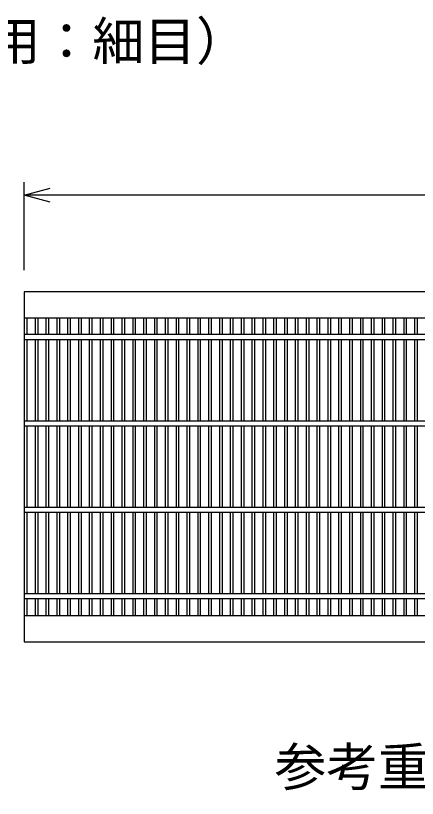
# Model space of a CAD drawing. Units: millimetres, scale not verified. Extents: x -25200 to 25200, y -8910 to 8910.
# Drawn here: x -11087 to -10621, y -5511 to -4605 of the extents above; entities that cross this region are included whole.
import ezdxf
from ezdxf.enums import TextEntityAlignment as Align

# ---------------------------------------------------------------- set-up
doc = ezdxf.new("R2010")
doc.units = ezdxf.units.MM
doc.header["$LTSCALE"] = 30
doc.layers.add('0-0_DIM', color=7, linetype='Continuous', lineweight=25)
doc.layers.add('0-2_HATCH', color=6, linetype='Continuous', lineweight=25)
doc.styles.add('ＭＳ ゴシック', font='')
doc.styles.get('ＭＳ ゴシック').set_extended_font_data('MS Gothic')

msp = doc.modelspace()

# ---------------------------------------------------------------- linework, layer by layer
at = {"layer": '0-0_DIM'}
for p, q in [((-11076.52, -4899.7), (-11076.52, -4798.11)), ((-10081.52, -4813.11), (-11076.52, -4813.11))]:
    msp.add_line(p, q, dxfattribs=at)
msp.add_lwpolyline([(-11046.52, -4821.15), (-11076.52, -4813.11), (-11046.52, -4805.07)], dxfattribs=at)
at = {"layer": '0-2_HATCH'}
for p, q in [((-11076.52, -4954.92), (-10081.52, -4954.92)), ((-11073.52, -4954.92), (-11073.52, -4974.42)), ((-11063.96, -4954.92), (-11063.96, -4974.42)), ((-11060.96, -4954.92), (-11060.96, -4974.42)), ((-11051.41, -4954.92), (-11051.41, -4974.42)), ((-11048.41, -4954.92), (-11048.41, -4974.42)), ((-11038.85, -4954.92), (-11038.85, -4974.42)), ((-11035.85, -4954.92), (-11035.85, -4974.42)), ((-11026.29, -4954.92), (-11026.29, -4974.42)), ((-11023.29, -4954.92), (-11023.29, -4974.42)), ((-11013.73, -4954.92), (-11013.73, -4974.42)), ((-11010.73, -4954.92), (-11010.73, -4974.42)), ((-11001.18, -4954.92), (-11001.18, -4974.42)), ((-10998.18, -4954.92), (-10998.18, -4974.42)), ((-10988.62, -4954.92), (-10988.62, -4974.42)), ((-10985.62, -4954.92), (-10985.62, -4974.42)), ((-10976.06, -4954.92), (-10976.06, -4974.42)), ((-10973.06, -4954.92), (-10973.06, -4974.42)), ((-10963.51, -4954.92), (-10963.51, -4974.42)), ((-10960.51, -4954.92), (-10960.51, -4974.42)), ((-10950.95, -4954.92), (-10950.95, -4974.42)), ((-10947.95, -4954.92), (-10947.95, -4974.42)), ((-10938.39, -4954.92), (-10938.39, -4974.42)), ((-10935.39, -4954.92), (-10935.39, -4974.42)), ((-10925.84, -4954.92), (-10925.84, -4974.42)), ((-10922.84, -4954.92), (-10922.84, -4974.42)), ((-10913.28, -4954.92), (-10913.28, -4974.42)), ((-10910.28, -4954.92), (-10910.28, -4974.42)), ((-10900.72, -4954.92), (-10900.72, -4974.42)), ((-10897.72, -4954.92), (-10897.72, -4974.42)), ((-10888.17, -4954.92), (-10888.17, -4974.42)), ((-10885.17, -4954.92), (-10885.17, -4974.42)), ((-10875.61, -4954.92), (-10875.61, -4974.42)), ((-10872.61, -4954.92), (-10872.61, -4974.42)), ((-10863.05, -4954.92), (-10863.05, -4974.42)), ((-10860.05, -4954.92), (-10860.05, -4974.42)), ((-10850.49, -4954.92), (-10850.49, -4974.42)), ((-10847.49, -4954.92), (-10847.49, -4974.42)), ((-10837.94, -4954.92), (-10837.94, -4974.42)), ((-10834.94, -4954.92), (-10834.94, -4974.42)), ((-10825.38, -4954.92), (-10825.38, -4974.42)), ((-10822.38, -4954.92), (-10822.38, -4974.42)), ((-10812.82, -4954.92), (-10812.82, -4974.42)), ((-10809.82, -4954.92), (-10809.82, -4974.42)), ((-10800.27, -4954.92), (-10800.27, -4974.42)), ((-10797.27, -4954.92), (-10797.27, -4974.42)), ((-10787.71, -4954.92), (-10787.71, -4974.42)), ((-10784.71, -4954.92), (-10784.71, -4974.42)), ((-10775.15, -4954.92), (-10775.15, -4974.42)), ((-10772.15, -4954.92), (-10772.15, -4974.42)), ((-10762.6, -4954.92), (-10762.6, -4974.42)), ((-10759.6, -4954.92), (-10759.6, -4974.42)), ((-10750.04, -4954.92), (-10750.04, -4974.42)), ((-10747.04, -4954.92), (-10747.04, -4974.42)), ((-10737.48, -4954.92), (-10737.48, -4974.42)), ((-10734.48, -4954.92), (-10734.48, -4974.42)), ((-10724.92, -4954.92), (-10724.92, -4974.42)), ((-10721.92, -4954.92), (-10721.92, -4974.42)), ((-10712.37, -4954.92), (-10712.37, -4974.42)), ((-10709.37, -4954.92), (-10709.37, -4974.42)), ((-10699.81, -4954.92), (-10699.81, -4974.42)), ((-10696.81, -4954.92), (-10696.81, -4974.42)), ((-10687.25, -4954.92), (-10687.25, -4974.42)), ((-10684.25, -4954.92), (-10684.25, -4974.42)), ((-10674.7, -4954.92), (-10674.7, -4974.42)), ((-10671.7, -4954.92), (-10671.7, -4974.42)), ((-10662.14, -4954.92), (-10662.14, -4974.42)), ((-10659.14, -4954.92), (-10659.14, -4974.42)), ((-10649.58, -4954.92), (-10649.58, -4974.42)), ((-10646.58, -4954.92), (-10646.58, -4974.42)), ((-10637.03, -4954.92), (-10637.03, -4974.42)), ((-10634.03, -4954.92), (-10634.03, -4974.42)), ((-10624.47, -4954.92), (-10624.47, -4974.42)), ((-10621.47, -4954.92), (-10621.47, -4974.42)), ((-10081.52, -4974.42), (-11076.52, -4974.42)), ((-10081.52, -4980.42), (-11076.52, -4980.42)), ((-11073.52, -4980.42), (-11073.52, -5074.42)), ((-11063.96, -4980.42), (-11063.96, -5074.42)), ((-11060.96, -4980.42), (-11060.96, -5074.42)), ((-11051.41, -4980.42), (-11051.41, -5074.42)), ((-11048.41, -4980.42), (-11048.41, -5074.42)), ((-11038.85, -4980.42), (-11038.85, -5074.42)), ((-11035.85, -4980.42), (-11035.85, -5074.42)), ((-11026.29, -4980.42), (-11026.29, -5074.42)), ((-11023.29, -4980.42), (-11023.29, -5074.42)), ((-11013.73, -4980.42), (-11013.73, -5074.42)), ((-11010.73, -4980.42), (-11010.73, -5074.42)), ((-11001.18, -4980.42), (-11001.18, -5074.42)), ((-10998.18, -4980.42), (-10998.18, -5074.42)), ((-10988.62, -4980.42), (-10988.62, -5074.42)), ((-10985.62, -4980.42), (-10985.62, -5074.42)), ((-10976.06, -4980.42), (-10976.06, -5074.42)), ((-10973.06, -4980.42), (-10973.06, -5074.42)), ((-10963.51, -4980.42), (-10963.51, -5074.42)), ((-10960.51, -4980.42), (-10960.51, -5074.42)), ((-10950.95, -4980.42), (-10950.95, -5074.42)), ((-10947.95, -4980.42), (-10947.95, -5074.42)), ((-10938.39, -4980.42), (-10938.39, -5074.42)), ((-10935.39, -4980.42), (-10935.39, -5074.42)), ((-10925.84, -4980.42), (-10925.84, -5074.42)), ((-10922.84, -4980.42), (-10922.84, -5074.42)), ((-10913.28, -4980.42), (-10913.28, -5074.42)), ((-10910.28, -4980.42), (-10910.28, -5074.42)), ((-10900.72, -4980.42), (-10900.72, -5074.42)), ((-10897.72, -4980.42), (-10897.72, -5074.42)), ((-10888.17, -4980.42), (-10888.17, -5074.42)), ((-10885.17, -4980.42), (-10885.17, -5074.42)), ((-10875.61, -4980.42), (-10875.61, -5074.42)), ((-10872.61, -4980.42), (-10872.61, -5074.42)), ((-10863.05, -4980.42), (-10863.05, -5074.42)), ((-10860.05, -4980.42), (-10860.05, -5074.42)), ((-10850.49, -4980.42), (-10850.49, -5074.42)), ((-10847.49, -4980.42), (-10847.49, -5074.42)), ((-10837.94, -4980.42), (-10837.94, -5074.42)), ((-10834.94, -4980.42), (-10834.94, -5074.42)), ((-10825.38, -4980.42), (-10825.38, -5074.42)), ((-10822.38, -4980.42), (-10822.38, -5074.42)), ((-10812.82, -4980.42), (-10812.82, -5074.42)), ((-10809.82, -4980.42), (-10809.82, -5074.42)), ((-10800.27, -4980.42), (-10800.27, -5074.42)), ((-10797.27, -4980.42), (-10797.27, -5074.42)), ((-10787.71, -4980.42), (-10787.71, -5074.42)), ((-10784.71, -4980.42), (-10784.71, -5074.42)), ((-10775.15, -4980.42), (-10775.15, -5074.42)), ((-10772.15, -4980.42), (-10772.15, -5074.42)), ((-10762.6, -4980.42), (-10762.6, -5074.42)), ((-10759.6, -4980.42), (-10759.6, -5074.42)), ((-10750.04, -4980.42), (-10750.04, -5074.42)), ((-10747.04, -4980.42), (-10747.04, -5074.42)), ((-10737.48, -4980.42), (-10737.48, -5074.42)), ((-10734.48, -4980.42), (-10734.48, -5074.42)), ((-10724.92, -4980.42), (-10724.92, -5074.42)), ((-10721.92, -4980.42), (-10721.92, -5074.42)), ((-10712.37, -4980.42), (-10712.37, -5074.42)), ((-10709.37, -4980.42), (-10709.37, -5074.42)), ((-10699.81, -4980.42), (-10699.81, -5074.42)), ((-10696.81, -4980.42), (-10696.81, -5074.42)), ((-10687.25, -4980.42), (-10687.25, -5074.42)), ((-10684.25, -4980.42), (-10684.25, -5074.42)), ((-10674.7, -4980.42), (-10674.7, -5074.42)), ((-10671.7, -4980.42), (-10671.7, -5074.42)), ((-10662.14, -4980.42), (-10662.14, -5074.42)), ((-10659.14, -4980.42), (-10659.14, -5074.42)), ((-10649.58, -4980.42), (-10649.58, -5074.42)), ((-10646.58, -4980.42), (-10646.58, -5074.42)), ((-10637.03, -4980.42), (-10637.03, -5074.42)), ((-10634.03, -4980.42), (-10634.03, -5074.42)), ((-10624.47, -4980.42), (-10624.47, -5074.42)), ((-10621.47, -4980.42), (-10621.47, -5074.42)), ((-10081.52, -5074.42), (-11076.52, -5074.42)), ((-10081.52, -5080.42), (-11076.52, -5080.42)), ((-11073.52, -5080.42), (-11073.52, -5174.42)), ((-11063.96, -5080.42), (-11063.96, -5174.42)), ((-11060.96, -5080.42), (-11060.96, -5174.42)), ((-11051.41, -5080.42), (-11051.41, -5174.42)), ((-11048.41, -5080.42), (-11048.41, -5174.42)), ((-11038.85, -5080.42), (-11038.85, -5174.42)), ((-11035.85, -5080.42), (-11035.85, -5174.42)), ((-11026.29, -5080.42), (-11026.29, -5174.42)), ((-11023.29, -5080.42), (-11023.29, -5174.42)), ((-11013.73, -5080.42), (-11013.73, -5174.42)), ((-11010.73, -5080.42), (-11010.73, -5174.42)), ((-11001.18, -5080.42), (-11001.18, -5174.42)), ((-10998.18, -5080.42), (-10998.18, -5174.42)), ((-10988.62, -5080.42), (-10988.62, -5174.42)), ((-10985.62, -5080.42), (-10985.62, -5174.42)), ((-10976.06, -5080.42), (-10976.06, -5174.42)), ((-10973.06, -5080.42), (-10973.06, -5174.42)), ((-10963.51, -5080.42), (-10963.51, -5174.42)), ((-10960.51, -5080.42), (-10960.51, -5174.42)), ((-10950.95, -5080.42), (-10950.95, -5174.42)), ((-10947.95, -5080.42), (-10947.95, -5174.42)), ((-10938.39, -5080.42), (-10938.39, -5174.42)), ((-10935.39, -5080.42), (-10935.39, -5174.42)), ((-10925.84, -5080.42), (-10925.84, -5174.42)), ((-10922.84, -5080.42), (-10922.84, -5174.42)), ((-10913.28, -5080.42), (-10913.28, -5174.42)), ((-10910.28, -5080.42), (-10910.28, -5174.42)), ((-10900.72, -5080.42), (-10900.72, -5174.42)), ((-10897.72, -5080.42), (-10897.72, -5174.42)), ((-10888.17, -5080.42), (-10888.17, -5174.42)), ((-10885.17, -5080.42), (-10885.17, -5174.42)), ((-10875.61, -5080.42), (-10875.61, -5174.42)), ((-10872.61, -5080.42), (-10872.61, -5174.42)), ((-10863.05, -5080.42), (-10863.05, -5174.42)), ((-10860.05, -5080.42), (-10860.05, -5174.42)), ((-10850.49, -5080.42), (-10850.49, -5174.42)), ((-10847.49, -5080.42), (-10847.49, -5174.42)), ((-10837.94, -5080.42), (-10837.94, -5174.42)), ((-10834.94, -5080.42), (-10834.94, -5174.42)), ((-10825.38, -5080.42), (-10825.38, -5174.42)), ((-10822.38, -5080.42), (-10822.38, -5174.42)), ((-10812.82, -5080.42), (-10812.82, -5174.42)), ((-10809.82, -5080.42), (-10809.82, -5174.42)), ((-10800.27, -5080.42), (-10800.27, -5174.42)), ((-10797.27, -5080.42), (-10797.27, -5174.42)), ((-10787.71, -5080.42), (-10787.71, -5174.42)), ((-10784.71, -5080.42), (-10784.71, -5174.42)), ((-10775.15, -5080.42), (-10775.15, -5174.42)), ((-10772.15, -5080.42), (-10772.15, -5174.42)), ((-10762.6, -5080.42), (-10762.6, -5174.42)), ((-10759.6, -5080.42), (-10759.6, -5174.42)), ((-10750.04, -5080.42), (-10750.04, -5174.42)), ((-10747.04, -5080.42), (-10747.04, -5174.42)), ((-10737.48, -5080.42), (-10737.48, -5174.42)), ((-10734.48, -5080.42), (-10734.48, -5174.42)), ((-10724.92, -5080.42), (-10724.92, -5174.42)), ((-10721.92, -5080.42), (-10721.92, -5174.42)), ((-10712.37, -5080.42), (-10712.37, -5174.42)), ((-10709.37, -5080.42), (-10709.37, -5174.42)), ((-10699.81, -5080.42), (-10699.81, -5174.42)), ((-10696.81, -5080.42), (-10696.81, -5174.42)), ((-10687.25, -5080.42), (-10687.25, -5174.42)), ((-10684.25, -5080.42), (-10684.25, -5174.42)), ((-10674.7, -5080.42), (-10674.7, -5174.42)), ((-10671.7, -5080.42), (-10671.7, -5174.42)), ((-10662.14, -5080.42), (-10662.14, -5174.42)), ((-10659.14, -5080.42), (-10659.14, -5174.42)), ((-10649.58, -5080.42), (-10649.58, -5174.42)), ((-10646.58, -5080.42), (-10646.58, -5174.42)), ((-10637.03, -5080.42), (-10637.03, -5174.42)), ((-10634.03, -5080.42), (-10634.03, -5174.42)), ((-10624.47, -5080.42), (-10624.47, -5174.42)), ((-10621.47, -5080.42), (-10621.47, -5174.42)), ((-10081.52, -5174.42), (-11076.52, -5174.42)), ((-10081.52, -5180.42), (-11076.52, -5180.42)), ((-11073.52, -5180.42), (-11073.52, -5274.42)), ((-11063.96, -5180.42), (-11063.96, -5274.42)), ((-11060.96, -5180.42), (-11060.96, -5274.42)), ((-11051.41, -5180.42), (-11051.41, -5274.42)), ((-11048.41, -5180.42), (-11048.41, -5274.42)), ((-11038.85, -5180.42), (-11038.85, -5274.42)), ((-11035.85, -5180.42), (-11035.85, -5274.42)), ((-11026.29, -5180.42), (-11026.29, -5274.42)), ((-11023.29, -5180.42), (-11023.29, -5274.42)), ((-11013.73, -5180.42), (-11013.73, -5274.42)), ((-11010.73, -5180.42), (-11010.73, -5274.42)), ((-11001.18, -5180.42), (-11001.18, -5274.42)), ((-10998.18, -5180.42), (-10998.18, -5274.42)), ((-10988.62, -5180.42), (-10988.62, -5274.42)), ((-10985.62, -5180.42), (-10985.62, -5274.42)), ((-10976.06, -5180.42), (-10976.06, -5274.42)), ((-10973.06, -5180.42), (-10973.06, -5274.42)), ((-10963.51, -5180.42), (-10963.51, -5274.42)), ((-10960.51, -5180.42), (-10960.51, -5274.42)), ((-10950.95, -5180.42), (-10950.95, -5274.42)), ((-10947.95, -5180.42), (-10947.95, -5274.42)), ((-10938.39, -5180.42), (-10938.39, -5274.42)), ((-10935.39, -5180.42), (-10935.39, -5274.42)), ((-10925.84, -5180.42), (-10925.84, -5274.42)), ((-10922.84, -5180.42), (-10922.84, -5274.42)), ((-10913.28, -5180.42), (-10913.28, -5274.42)), ((-10910.28, -5180.42), (-10910.28, -5274.42)), ((-10900.72, -5180.42), (-10900.72, -5274.42)), ((-10897.72, -5180.42), (-10897.72, -5274.42)), ((-10888.17, -5180.42), (-10888.17, -5274.42)), ((-10885.17, -5180.42), (-10885.17, -5274.42)), ((-10875.61, -5180.42), (-10875.61, -5274.42)), ((-10872.61, -5180.42), (-10872.61, -5274.42)), ((-10863.05, -5180.42), (-10863.05, -5274.42)), ((-10860.05, -5180.42), (-10860.05, -5274.42)), ((-10850.49, -5180.42), (-10850.49, -5274.42)), ((-10847.49, -5180.42), (-10847.49, -5274.42)), ((-10837.94, -5180.42), (-10837.94, -5274.42)), ((-10834.94, -5180.42), (-10834.94, -5274.42)), ((-10825.38, -5180.42), (-10825.38, -5274.42)), ((-10822.38, -5180.42), (-10822.38, -5274.42)), ((-10812.82, -5180.42), (-10812.82, -5274.42)), ((-10809.82, -5180.42), (-10809.82, -5274.42)), ((-10800.27, -5180.42), (-10800.27, -5274.42)), ((-10797.27, -5180.42), (-10797.27, -5274.42)), ((-10787.71, -5180.42), (-10787.71, -5274.42)), ((-10784.71, -5180.42), (-10784.71, -5274.42)), ((-10775.15, -5180.42), (-10775.15, -5274.42)), ((-10772.15, -5180.42), (-10772.15, -5274.42)), ((-10762.6, -5180.42), (-10762.6, -5274.42)), ((-10759.6, -5180.42), (-10759.6, -5274.42)), ((-10750.04, -5180.42), (-10750.04, -5274.42)), ((-10747.04, -5180.42), (-10747.04, -5274.42)), ((-10737.48, -5180.42), (-10737.48, -5274.42)), ((-10734.48, -5180.42), (-10734.48, -5274.42)), ((-10724.92, -5180.42), (-10724.92, -5274.42)), ((-10721.92, -5180.42), (-10721.92, -5274.42)), ((-10712.37, -5180.42), (-10712.37, -5274.42)), ((-10709.37, -5180.42), (-10709.37, -5274.42)), ((-10699.81, -5180.42), (-10699.81, -5274.42)), ((-10696.81, -5180.42), (-10696.81, -5274.42)), ((-10687.25, -5180.42), (-10687.25, -5274.42)), ((-10684.25, -5180.42), (-10684.25, -5274.42)), ((-10674.7, -5180.42), (-10674.7, -5274.42)), ((-10671.7, -5180.42), (-10671.7, -5274.42)), ((-10662.14, -5180.42), (-10662.14, -5274.42)), ((-10659.14, -5180.42), (-10659.14, -5274.42)), ((-10649.58, -5180.42), (-10649.58, -5274.42)), ((-10646.58, -5180.42), (-10646.58, -5274.42)), ((-10637.03, -5180.42), (-10637.03, -5274.42)), ((-10634.03, -5180.42), (-10634.03, -5274.42)), ((-10624.47, -5180.42), (-10624.47, -5274.42)), ((-10621.47, -5180.42), (-10621.47, -5274.42)), ((-10081.52, -5274.42), (-11076.52, -5274.42)), ((-10081.52, -5280.42), (-11076.52, -5280.42)), ((-11073.52, -5280.42), (-11073.52, -5299.92)), ((-11063.96, -5280.42), (-11063.96, -5299.92)), ((-11060.96, -5280.42), (-11060.96, -5299.92)), ((-11051.41, -5280.42), (-11051.41, -5299.92)), ((-11048.41, -5280.42), (-11048.41, -5299.92)), ((-11038.85, -5280.42), (-11038.85, -5299.92)), ((-11035.85, -5280.42), (-11035.85, -5299.92)), ((-11026.29, -5280.42), (-11026.29, -5299.92)), ((-11023.29, -5280.42), (-11023.29, -5299.92)), ((-11013.73, -5280.42), (-11013.73, -5299.92)), ((-11010.73, -5280.42), (-11010.73, -5299.92)), ((-11001.18, -5280.42), (-11001.18, -5299.92)), ((-10998.18, -5280.42), (-10998.18, -5299.92)), ((-10988.62, -5280.42), (-10988.62, -5299.92)), ((-10985.62, -5280.42), (-10985.62, -5299.92)), ((-10976.06, -5280.42), (-10976.06, -5299.92)), ((-10973.06, -5280.42), (-10973.06, -5299.92)), ((-10963.51, -5280.42), (-10963.51, -5299.92)), ((-10960.51, -5280.42), (-10960.51, -5299.92)), ((-10950.95, -5280.42), (-10950.95, -5299.92)), ((-10947.95, -5280.42), (-10947.95, -5299.92)), ((-10938.39, -5280.42), (-10938.39, -5299.92)), ((-10935.39, -5280.42), (-10935.39, -5299.92)), ((-10925.84, -5280.42), (-10925.84, -5299.92)), ((-10922.84, -5280.42), (-10922.84, -5299.92)), ((-10913.28, -5280.42), (-10913.28, -5299.92)), ((-10910.28, -5280.42), (-10910.28, -5299.92)), ((-10900.72, -5280.42), (-10900.72, -5299.92)), ((-10897.72, -5280.42), (-10897.72, -5299.92)), ((-10888.17, -5280.42), (-10888.17, -5299.92)), ((-10885.17, -5280.42), (-10885.17, -5299.92)), ((-10875.61, -5280.42), (-10875.61, -5299.92)), ((-10872.61, -5280.42), (-10872.61, -5299.92)), ((-10863.05, -5280.42), (-10863.05, -5299.92)), ((-10860.05, -5280.42), (-10860.05, -5299.92)), ((-10850.49, -5280.42), (-10850.49, -5299.92)), ((-10847.49, -5280.42), (-10847.49, -5299.92)), ((-10837.94, -5280.42), (-10837.94, -5299.92)), ((-10834.94, -5280.42), (-10834.94, -5299.92)), ((-10825.38, -5280.42), (-10825.38, -5299.92)), ((-10822.38, -5280.42), (-10822.38, -5299.92)), ((-10812.82, -5280.42), (-10812.82, -5299.92)), ((-10809.82, -5280.42), (-10809.82, -5299.92)), ((-10800.27, -5280.42), (-10800.27, -5299.92)), ((-10797.27, -5280.42), (-10797.27, -5299.92)), ((-10787.71, -5280.42), (-10787.71, -5299.92)), ((-10784.71, -5280.42), (-10784.71, -5299.92)), ((-10775.15, -5280.42), (-10775.15, -5299.92)), ((-10772.15, -5280.42), (-10772.15, -5299.92)), ((-10762.6, -5280.42), (-10762.6, -5299.92)), ((-10759.6, -5280.42), (-10759.6, -5299.92)), ((-10750.04, -5280.42), (-10750.04, -5299.92)), ((-10747.04, -5280.42), (-10747.04, -5299.92)), ((-10737.48, -5280.42), (-10737.48, -5299.92)), ((-10734.48, -5280.42), (-10734.48, -5299.92)), ((-10724.92, -5280.42), (-10724.92, -5299.92)), ((-10721.92, -5280.42), (-10721.92, -5299.92)), ((-10712.37, -5280.42), (-10712.37, -5299.92)), ((-10709.37, -5280.42), (-10709.37, -5299.92)), ((-10699.81, -5280.42), (-10699.81, -5299.92)), ((-10696.81, -5280.42), (-10696.81, -5299.92)), ((-10687.25, -5280.42), (-10687.25, -5299.92)), ((-10684.25, -5280.42), (-10684.25, -5299.92)), ((-10674.7, -5280.42), (-10674.7, -5299.92)), ((-10671.7, -5280.42), (-10671.7, -5299.92)), ((-10662.14, -5280.42), (-10662.14, -5299.92)), ((-10659.14, -5280.42), (-10659.14, -5299.92)), ((-10649.58, -5280.42), (-10649.58, -5299.92)), ((-10646.58, -5280.42), (-10646.58, -5299.92)), ((-10637.03, -5280.42), (-10637.03, -5299.92)), ((-10634.03, -5280.42), (-10634.03, -5299.92)), ((-10624.47, -5280.42), (-10624.47, -5299.92)), ((-10621.47, -5280.42), (-10621.47, -5299.92)), ((-10081.52, -5299.92), (-11076.52, -5299.92))]:
    msp.add_line(p, q, dxfattribs=at)
msp.add_lwpolyline([(-11076.52, -4924.92), (-11076.52, -5329.92), (-10081.52, -5329.92), (-10081.52, -4924.92)], close=True, dxfattribs=at)

# ---------------------------------------------------------------- texts
at = {"layer": '0-0_DIM', "style": 'ＭＳ ゴシック'}
for s, p in [('（歩道用：細目）', (-11297.66, -4669.74)), ('参考重量\u3000W=16.1kg', (-10786.68, -5509.92))]:
    msp.add_text(s, height=43.99, dxfattribs=at).set_placement(p, align=Align.BOTTOM_LEFT)

doc.saveas('drawing.dxf')
